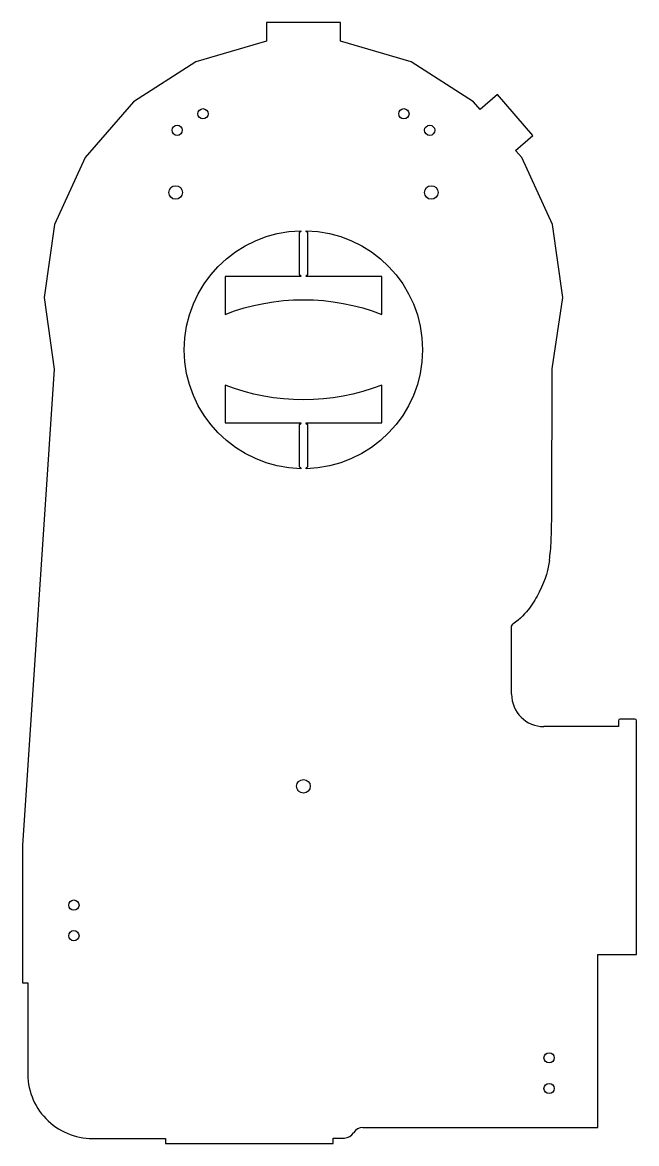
# Model space of a CAD drawing. Header units: millimetres. Extents: x -163 to 197, y -339 to 320.
import ezdxf

# ---------------------------------------------------------------- set-up
doc = ezdxf.new("R2010")
doc.units = ezdxf.units.MM
doc.layers.get('0').update_dxf_attribs({"linetype": 'CONTINUOUS'})

msp = doc.modelspace()

# ---------------------------------------------------------------- linework, layer by layer
for p, q in [((23.32, 320.19), (-20.05, 320.19)), ((-20.05, 320.19), (-20.05, 309.24)), ((23.32, 309.24), (23.32, 320.19)), ((-20.05, 309.24), (-61.67, 297.02)), ((64.94, 297.02), (23.32, 309.24)), ((-61.67, 297.02), (-98.17, 273.57)), ((101.44, 273.57), (64.94, 297.02)), ((115.6, 277.78), (105.42, 268.96)), ((136.43, 253.75), (115.6, 277.78)), ((-98.17, 273.57), (-126.57, 240.78)), ((105.42, 268.96), (101.44, 273.57)), ((126.25, 244.93), (136.43, 253.75)), ((129.84, 240.78), (126.25, 244.93)), ((-126.57, 240.78), (-144.59, 201.33)), ((147.86, 201.33), (129.84, 240.78)), ((-144.59, 201.33), (-150.77, 158.39)), ((154.03, 158.39), (147.86, 201.33)), ((-150.77, 158.39), (-144.86, 116.38)), ((147.83, 116.47), (154.03, 158.39)), ((-144.86, 116.38), (-163.47, -163.61)), ((147.53, 32.81), (147.83, 116.47)), ((123.93, -34.81), (124.59, -33.67)), ((123.93, -74.91), (123.93, -34.81)), ((186.63, -90.51), (186.63, -93.91)), ((196.33, -89.51), (187.63, -89.51)), ((197.33, -227.91), (197.33, -90.51)), ((186.63, -93.91), (142.93, -93.91)), ((-163.47, -163.61), (-163.47, -244.61)), ((174.63, -329.61), (174.63, -227.91)), ((174.63, -227.91), (197.33, -227.91)), ((-163.47, -244.61), (-160.37, -244.61)), ((-160.37, -244.61), (-160.37, -294.61)), ((36.56, -329.61), (174.63, -329.61)), ((-122.24, -336.11), (-79.47, -336.11)), ((-79.47, -336.11), (-79.47, -339.12)), ((19.16, -335.91), (25.65, -335.87)), ((19.16, -339.12), (19.16, -335.91)), ((-79.47, -339.12), (19.16, -339.12))]:
    msp.add_line(p, q)
msp.add_lwpolyline([(4.13, 196.68, -0.422609), (3.13, 197.71, -0.978793), (3.13, 57.74, -0.422609), (4.13, 58.77), (4.13, 83.71, -0.414214), (3.13, 84.71), (47.67, 84.71), (47.67, 106.94, -0.187631), (-44.4, 106.94), (-44.4, 84.71), (0.13, 84.71, -0.414214), (-0.87, 83.71), (-0.87, 58.77, -0.422609), (0.13, 57.74, -0.978788), (0.13, 197.71, -0.422609), (-0.87, 196.68), (-0.87, 171.74, -0.414214), (0.13, 170.74), (-44.4, 170.74), (-44.4, 148.51, -0.187631), (47.67, 148.51), (47.67, 170.74), (3.13, 170.74, -0.414214), (4.13, 171.74)], format="xyb", close=True)
for centre, radius in [((-57.39, 266.48), 3), ((60.66, 266.48), 3), ((-72.53, 256.75), 3), ((75.8, 256.75), 3), ((-73.47, 220.19), 4), ((76.73, 220.19), 4), ((1.63, -129.01), 4), ((-133.22, -198.87), 3), ((-133.22, -216.87), 3), ((145.93, -288.72), 3), ((145.93, -306.72), 3)]:
    msp.add_circle(centre, radius)
for centre, radius, start, end in [((142.93, -74.91), 19, 180, 270), ((187.63, -90.51), 1, 90, 180), ((196.33, -90.51), 1, 0, 90), ((-119.07, -294.61), 41.3, 180, 182.79844), ((-122.24, -298.01), 38.1, 177.91881, 270), ((36.56, -335.91), 6.3, 90, 149.53229), ((25.61, -329.47), 6.4, 270.34896, 329.53229)]:
    msp.add_arc(centre, radius, start, end)
for points, knots in [([(146.3, 5.05), (146.77, 8.68), (147.06, 12.78), (147.44, 22.35), (147.52, 27.84), (147.53, 32.81)], [-2.858133, -2.858133, -2.858133, -2.858133, -1.491425, -1.491425, 0, 0, 0, 0]), ([(146.12, 3.7), (145.42, -0.99), (144.11, -6.98), (138.55, -18), (136.59, -21.3), (132.27, -27.11), (129.13, -30.64), (124.59, -33.67)], [0, 0, 0, 0, 1.422936, 1.422936, 2.010598, 2.010598, 2.603396, 2.603396, 2.603396, 2.603396])]:
    msp.add_open_spline(points, degree=3, knots=knots)
msp.add_open_spline([(146.12, 3.7), (146.18, 4.15), (146.24, 4.6), (146.3, 5.05)], degree=3)

doc.saveas('drawing.dxf')
